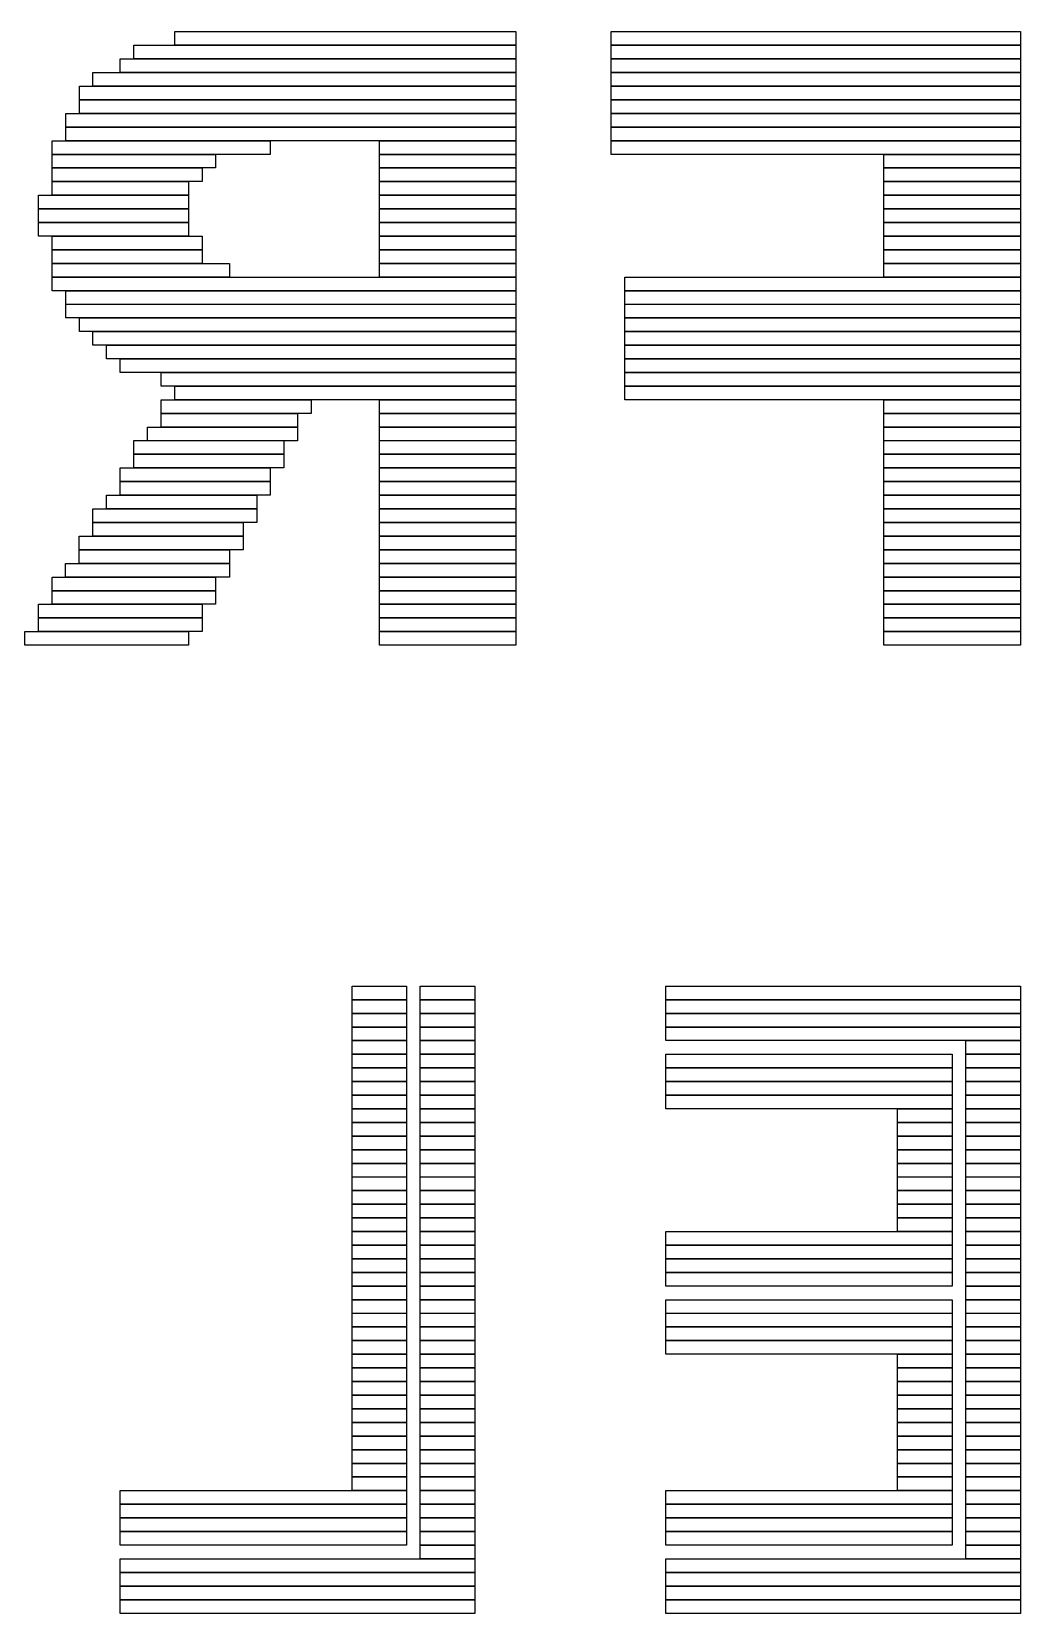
# Model space of a CAD drawing. Extents: x -2 to 100, y -14 to 56.
# Drawn here: x 31.413 to 33.006, y 11.806 to 14.356 of the extents above; entities that cross this region are included whole.
import ezdxf

# ---------------------------------------------------------------- set-up
doc = ezdxf.new("R2010")
doc.units = 0
doc.header["$MEASUREMENT"] = 0
doc.layers.add('PG_SILKSCREEN_BOTTOM', color=12, linetype='CONTINUOUS')

msp = doc.modelspace()

# ---------------------------------------------------------------- linework, layer by layer
at = {"layer": 'PG_SILKSCREEN_BOTTOM'}
for points in [[(32.193027, 14.333753), (31.643523, 14.333753), (31.643523, 14.35575), (32.193027, 14.35575)], [(33.006309, 14.333753), (32.346925, 14.333753), (32.346925, 14.35575), (33.006309, 14.35575)], [(32.193103, 14.311757), (31.577712, 14.311757), (31.577712, 14.333753), (32.193103, 14.333753)], [(33.006309, 14.311757), (32.346925, 14.311757), (32.346925, 14.333753), (33.006309, 14.333753)], [(32.193103, 14.289862), (31.555715, 14.289862), (31.555715, 14.311859), (32.193103, 14.311859)], [(33.006309, 14.289862), (32.346925, 14.289862), (32.346925, 14.311859), (33.006309, 14.311859)], [(32.193103, 14.267866), (31.511723, 14.267866), (31.511723, 14.289862), (32.193103, 14.289862)], [(33.006309, 14.267866), (32.346925, 14.267866), (32.346925, 14.289862), (33.006309, 14.289862)], [(32.193103, 14.245869), (31.489904, 14.245869), (31.489904, 14.267866), (32.193103, 14.267866)], [(33.006309, 14.245869), (32.346925, 14.245869), (32.346925, 14.267866), (33.006309, 14.267866)], [(32.193103, 14.223873), (31.489904, 14.223873), (31.489904, 14.245869), (32.193103, 14.245869)], [(33.006309, 14.223873), (32.346925, 14.223873), (32.346925, 14.245869), (33.006309, 14.245869)], [(32.193103, 14.201851), (31.467806, 14.201851), (31.467806, 14.223873), (32.193103, 14.223873)], [(32.193103, 14.179956), (31.467806, 14.179956), (31.467806, 14.201953), (32.193103, 14.201953)], [(33.006309, 14.201851), (32.346925, 14.201851), (32.346925, 14.223873), (33.006309, 14.223873)], [(33.006309, 14.179956), (32.346925, 14.179956), (32.346925, 14.201953), (33.006309, 14.201953)], [(31.797523, 14.15796), (31.44581, 14.15796), (31.44581, 14.179956), (31.797523, 14.179956)], [(32.193103, 14.15796), (31.973317, 14.15796), (31.973317, 14.179956), (32.193103, 14.179956)], [(33.006309, 14.15796), (32.346925, 14.15796), (32.346925, 14.179956), (33.006309, 14.179956)], [(31.709411, 14.135964), (31.445708, 14.135964), (31.445708, 14.15796), (31.709411, 14.15796)], [(32.193103, 14.135964), (31.973317, 14.135964), (31.973317, 14.15796), (32.193103, 14.15796)], [(33.006309, 14.135964), (32.786523, 14.135964), (32.786523, 14.15796), (33.006309, 14.15796)], [(31.687618, 14.113967), (31.44581, 14.113967), (31.44581, 14.135964), (31.687618, 14.135964)], [(32.193103, 14.113967), (31.973317, 14.113967), (31.973317, 14.135964), (32.193103, 14.135964)], [(33.006309, 14.113967), (32.786523, 14.113967), (32.786523, 14.135964), (33.006309, 14.135964)], [(31.665621, 14.092072), (31.44581, 14.092072), (31.44581, 14.114069), (31.665621, 14.114069)], [(32.193103, 14.092072), (31.973317, 14.092072), (31.973317, 14.114069), (32.193103, 14.114069)], [(33.006309, 14.092072), (32.786523, 14.092072), (32.786523, 14.114069), (33.006309, 14.114069)], [(31.665621, 14.070051), (31.423813, 14.070051), (31.423813, 14.092072), (31.665621, 14.092072)], [(32.193103, 14.070051), (31.973317, 14.070051), (31.973317, 14.092072), (32.193103, 14.092072)], [(33.006309, 14.070051), (32.786523, 14.070051), (32.786523, 14.092072), (33.006309, 14.092072)], [(31.665621, 14.048054), (31.423813, 14.048054), (31.423813, 14.070051), (31.665621, 14.070051)], [(31.665621, 14.026058), (31.423813, 14.026058), (31.423813, 14.048054), (31.665621, 14.048054)], [(32.193103, 14.048054), (31.973317, 14.048054), (31.973317, 14.070051), (32.193103, 14.070051)], [(32.193103, 14.026058), (31.973317, 14.026058), (31.973317, 14.048054), (32.193103, 14.048054)], [(33.006309, 14.048054), (32.786523, 14.048054), (32.786523, 14.070051), (33.006309, 14.070051)], [(33.006309, 14.026058), (32.786523, 14.026058), (32.786523, 14.048054), (33.006309, 14.048054)], [(31.687618, 14.004061), (31.44581, 14.004061), (31.44581, 14.026058), (31.687618, 14.026058)], [(32.193103, 14.004061), (31.973317, 14.004061), (31.973317, 14.026058), (32.193103, 14.026058)], [(33.006309, 14.004061), (32.786523, 14.004061), (32.786523, 14.026058), (33.006309, 14.026058)], [(31.687618, 13.982167), (31.44581, 13.982167), (31.44581, 14.004163), (31.687618, 14.004163)], [(32.193103, 13.982167), (31.973317, 13.982167), (31.973317, 14.004163), (32.193103, 14.004163)], [(33.006309, 13.982167), (32.786523, 13.982167), (32.786523, 14.004163), (33.006309, 14.004163)], [(31.731509, 13.96017), (31.445708, 13.96017), (31.445708, 13.982167), (31.731509, 13.982167)], [(32.193103, 13.96017), (31.973317, 13.96017), (31.973317, 13.982167), (32.193103, 13.982167)], [(33.006309, 13.96017), (32.786523, 13.96017), (32.786523, 13.982167), (33.006309, 13.982167)], [(32.193027, 13.938148), (31.44581, 13.938148), (31.44581, 13.96017), (32.193027, 13.96017)], [(33.006309, 13.938148), (32.368922, 13.938148), (32.368922, 13.96017), (33.006309, 13.96017)], [(32.193103, 13.916152), (31.467806, 13.916152), (31.467806, 13.938148), (32.193103, 13.938148)], [(33.006309, 13.916152), (32.368922, 13.916152), (32.368922, 13.938148), (33.006309, 13.938148)], [(32.193103, 13.894257), (31.467806, 13.894257), (31.467806, 13.916254), (32.193103, 13.916254)], [(33.006309, 13.894257), (32.368922, 13.894257), (32.368922, 13.916254), (33.006309, 13.916254)], [(32.193103, 13.872261), (31.489904, 13.872261), (31.489904, 13.894257), (32.193103, 13.894257)], [(32.193103, 13.850264), (31.511723, 13.850264), (31.511723, 13.872261), (32.193103, 13.872261)], [(33.006309, 13.872261), (32.368922, 13.872261), (32.368922, 13.894257), (33.006309, 13.894257)], [(33.006309, 13.850264), (32.368922, 13.850264), (32.368922, 13.872261), (33.006309, 13.872261)], [(32.193103, 13.828268), (31.533719, 13.828268), (31.533719, 13.850264), (32.193103, 13.850264)], [(33.006309, 13.828268), (32.368922, 13.828268), (32.368922, 13.850264), (33.006309, 13.850264)], [(32.193103, 13.806272), (31.555715, 13.806272), (31.555715, 13.828268), (32.193103, 13.828268)], [(33.006309, 13.806272), (32.368922, 13.806272), (32.368922, 13.828268), (33.006309, 13.828268)], [(32.193103, 13.784351), (31.621705, 13.784351), (31.621705, 13.806373), (32.193103, 13.806373)], [(33.006309, 13.784351), (32.368922, 13.784351), (32.368922, 13.806373), (33.006309, 13.806373)], [(32.193027, 13.762355), (31.643523, 13.762355), (31.643523, 13.784351), (32.193027, 13.784351)], [(33.006309, 13.762355), (32.368922, 13.762355), (32.368922, 13.784351), (33.006309, 13.784351)], [(31.863411, 13.740359), (31.621603, 13.740359), (31.621603, 13.762355), (31.863411, 13.762355)], [(32.193103, 13.740359), (31.973317, 13.740359), (31.973317, 13.762355), (32.193103, 13.762355)], [(33.006309, 13.740359), (32.786523, 13.740359), (32.786523, 13.762355), (33.006309, 13.762355)], [(31.841313, 13.696366), (31.599708, 13.696366), (31.599708, 13.718362), (31.841313, 13.718362)], [(31.841415, 13.718362), (31.621603, 13.718362), (31.621603, 13.740359), (31.841415, 13.740359)], [(32.193103, 13.718362), (31.973317, 13.718362), (31.973317, 13.740359), (32.193103, 13.740359)], [(32.193103, 13.696366), (31.973317, 13.696366), (31.973317, 13.718362), (32.193103, 13.718362)], [(33.006309, 13.718362), (32.786523, 13.718362), (32.786523, 13.740359), (33.006309, 13.740359)], [(33.006309, 13.696366), (32.786523, 13.696366), (32.786523, 13.718362), (33.006309, 13.718362)], [(31.81952, 13.674471), (31.577712, 13.674471), (31.577712, 13.696467), (31.81952, 13.696467)], [(32.193103, 13.674471), (31.973317, 13.674471), (31.973317, 13.696467), (32.193103, 13.696467)], [(33.006309, 13.674471), (32.786523, 13.674471), (32.786523, 13.696467), (33.006309, 13.696467)], [(31.81952, 13.652449), (31.577712, 13.652449), (31.577712, 13.674471), (31.81952, 13.674471)], [(32.193103, 13.652449), (31.973317, 13.652449), (31.973317, 13.674471), (32.193103, 13.674471)], [(33.006309, 13.652449), (32.786523, 13.652449), (32.786523, 13.674471), (33.006309, 13.674471)], [(31.797523, 13.630453), (31.555715, 13.630453), (31.555715, 13.652449), (31.797523, 13.652449)], [(32.193103, 13.630453), (31.973317, 13.630453), (31.973317, 13.652449), (32.193103, 13.652449)], [(33.006309, 13.630453), (32.786523, 13.630453), (32.786523, 13.652449), (33.006309, 13.652449)], [(31.797523, 13.608456), (31.555715, 13.608456), (31.555715, 13.630453), (31.797523, 13.630453)], [(32.193103, 13.608456), (31.973317, 13.608456), (31.973317, 13.630453), (32.193103, 13.630453)], [(33.006309, 13.608456), (32.786523, 13.608456), (32.786523, 13.630453), (33.006309, 13.630453)], [(31.775527, 13.586562), (31.533719, 13.586562), (31.533719, 13.608558), (31.775527, 13.608558)], [(32.193103, 13.586562), (31.973317, 13.586562), (31.973317, 13.608558), (32.193103, 13.608558)], [(33.006309, 13.586562), (32.786523, 13.586562), (32.786523, 13.608558), (33.006309, 13.608558)], [(31.775527, 13.564565), (31.511723, 13.564565), (31.511723, 13.586562), (31.775527, 13.586562)], [(31.753505, 13.542569), (31.511723, 13.542569), (31.511723, 13.564565), (31.753505, 13.564565)], [(32.193103, 13.564565), (31.973317, 13.564565), (31.973317, 13.586562), (32.193103, 13.586562)], [(32.193103, 13.542569), (31.973317, 13.542569), (31.973317, 13.564565), (32.193103, 13.564565)], [(33.006309, 13.564565), (32.786523, 13.564565), (32.786523, 13.586562), (33.006309, 13.586562)], [(33.006309, 13.542569), (32.786523, 13.542569), (32.786523, 13.564565), (33.006309, 13.564565)], [(31.753505, 13.520572), (31.489726, 13.520572), (31.489726, 13.542569), (31.753505, 13.542569)], [(32.193103, 13.520572), (31.973317, 13.520572), (31.973317, 13.542569), (32.193103, 13.542569)], [(33.006309, 13.520572), (32.786523, 13.520572), (32.786523, 13.542569), (33.006309, 13.542569)], [(31.731509, 13.498551), (31.489726, 13.498551), (31.489726, 13.520572), (31.731509, 13.520572)], [(32.193103, 13.498551), (31.973317, 13.498551), (31.973317, 13.520572), (32.193103, 13.520572)], [(33.006309, 13.498551), (32.786523, 13.498551), (32.786523, 13.520572), (33.006309, 13.520572)], [(31.731509, 13.476656), (31.467704, 13.476656), (31.467704, 13.498652), (31.731509, 13.498652)], [(32.193103, 13.476656), (31.973317, 13.476656), (31.973317, 13.498652), (32.193103, 13.498652)], [(33.006309, 13.476656), (32.786523, 13.476656), (32.786523, 13.498652), (33.006309, 13.498652)], [(31.709411, 13.454659), (31.445708, 13.454659), (31.445708, 13.476656), (31.709411, 13.476656)], [(32.193103, 13.454659), (31.973317, 13.454659), (31.973317, 13.476656), (32.193103, 13.476656)], [(33.006309, 13.454659), (32.786523, 13.454659), (32.786523, 13.476656), (33.006309, 13.476656)], [(31.709411, 13.432663), (31.445708, 13.432663), (31.445708, 13.454659), (31.709411, 13.454659)], [(32.193103, 13.432663), (31.973317, 13.432663), (31.973317, 13.454659), (32.193103, 13.454659)], [(33.006309, 13.432663), (32.786523, 13.432663), (32.786523, 13.454659), (33.006309, 13.454659)], [(31.687618, 13.410667), (31.423813, 13.410667), (31.423813, 13.432663), (31.687618, 13.432663)], [(31.687618, 13.38867), (31.423813, 13.38867), (31.423813, 13.410667), (31.687618, 13.410667)], [(32.193103, 13.410667), (31.973317, 13.410667), (31.973317, 13.432663), (32.193103, 13.432663)], [(32.193103, 13.38867), (31.973317, 13.38867), (31.973317, 13.410667), (32.193103, 13.410667)], [(33.006309, 13.410667), (32.786523, 13.410667), (32.786523, 13.432663), (33.006309, 13.432663)], [(33.006309, 13.38867), (32.786523, 13.38867), (32.786523, 13.410667), (33.006309, 13.410667)], [(31.66552, 13.36675), (31.401918, 13.36675), (31.401918, 13.388772), (31.66552, 13.388772)], [(32.193103, 13.36675), (31.973317, 13.36675), (31.973317, 13.388772), (32.193103, 13.388772)], [(33.006309, 13.36675), (32.786523, 13.36675), (32.786523, 13.388772), (33.006309, 13.388772)], [(32.017106, 12.79525), (31.929324, 12.79525), (31.929324, 12.817272), (32.017106, 12.817272)], [(32.127114, 12.79525), (32.039128, 12.79525), (32.039128, 12.817272), (32.127114, 12.817272)], [(33.006309, 12.79525), (32.434708, 12.79525), (32.434708, 12.817272), (33.006309, 12.817272)], [(32.017106, 12.773355), (31.929324, 12.773355), (31.929324, 12.795352), (32.017106, 12.795352)], [(32.017106, 12.751359), (31.929324, 12.751359), (31.929324, 12.773355), (32.017106, 12.773355)], [(32.127114, 12.773355), (32.039128, 12.773355), (32.039128, 12.795352), (32.127114, 12.795352)], [(32.127114, 12.751359), (32.039128, 12.751359), (32.039128, 12.773355), (32.127114, 12.773355)], [(33.006309, 12.773355), (32.434708, 12.773355), (32.434708, 12.795352), (33.006309, 12.795352)], [(33.006309, 12.751359), (32.434708, 12.751359), (32.434708, 12.773355), (33.006309, 12.773355)], [(32.017106, 12.729362), (31.929324, 12.729362), (31.929324, 12.751359), (32.017106, 12.751359)], [(32.127114, 12.729362), (32.039128, 12.729362), (32.039128, 12.751359), (32.127114, 12.751359)], [(33.006309, 12.729362), (32.434708, 12.729362), (32.434708, 12.751359), (33.006309, 12.751359)], [(32.017106, 12.707366), (31.929324, 12.707366), (31.929324, 12.729362), (32.017106, 12.729362)], [(32.127114, 12.707366), (32.039128, 12.707366), (32.039128, 12.729362), (32.127114, 12.729362)], [(33.006309, 12.707366), (32.918324, 12.707366), (32.918324, 12.729362), (33.006309, 12.729362)], [(32.017106, 12.685471), (31.929324, 12.685471), (31.929324, 12.707468), (32.017106, 12.707468)], [(32.127114, 12.685471), (32.039128, 12.685471), (32.039128, 12.707468), (32.127114, 12.707468)], [(32.896404, 12.685471), (32.434809, 12.685471), (32.434809, 12.707468), (32.896404, 12.707468)], [(33.006309, 12.685471), (32.918324, 12.685471), (32.918324, 12.707468), (33.006309, 12.707468)], [(32.017106, 12.663449), (31.929324, 12.663449), (31.929324, 12.685471), (32.017106, 12.685471)], [(32.127114, 12.663449), (32.039128, 12.663449), (32.039128, 12.685471), (32.127114, 12.685471)], [(32.896404, 12.663449), (32.434809, 12.663449), (32.434809, 12.685471), (32.896404, 12.685471)], [(33.006309, 12.663449), (32.918324, 12.663449), (32.918324, 12.685471), (33.006309, 12.685471)], [(32.017106, 12.641453), (31.929324, 12.641453), (31.929324, 12.663449), (32.017106, 12.663449)], [(32.127114, 12.641453), (32.039128, 12.641453), (32.039128, 12.663449), (32.127114, 12.663449)], [(32.896404, 12.641453), (32.434809, 12.641453), (32.434809, 12.663449), (32.896404, 12.663449)], [(33.006309, 12.641453), (32.918324, 12.641453), (32.918324, 12.663449), (33.006309, 12.663449)], [(32.017106, 12.619457), (31.929324, 12.619457), (31.929324, 12.641453), (32.017106, 12.641453)], [(32.127114, 12.619457), (32.039128, 12.619457), (32.039128, 12.641453), (32.127114, 12.641453)], [(32.896404, 12.619457), (32.434809, 12.619457), (32.434809, 12.641453), (32.896404, 12.641453)], [(33.006309, 12.619457), (32.918324, 12.619457), (32.918324, 12.641453), (33.006309, 12.641453)], [(32.017106, 12.59746), (31.929324, 12.59746), (31.929324, 12.619457), (32.017106, 12.619457)], [(32.017106, 12.575565), (31.929324, 12.575565), (31.929324, 12.597562), (32.017106, 12.597562)], [(32.127114, 12.59746), (32.039128, 12.59746), (32.039128, 12.619457), (32.127114, 12.619457)], [(32.127114, 12.575565), (32.039128, 12.575565), (32.039128, 12.597562), (32.127114, 12.597562)], [(32.896404, 12.59746), (32.808418, 12.59746), (32.808418, 12.619457), (32.896404, 12.619457)], [(32.896404, 12.575565), (32.808418, 12.575565), (32.808418, 12.597562), (32.896404, 12.597562)], [(33.006309, 12.59746), (32.918324, 12.59746), (32.918324, 12.619457), (33.006309, 12.619457)], [(33.006309, 12.575565), (32.918324, 12.575565), (32.918324, 12.597562), (33.006309, 12.597562)], [(32.017106, 12.553569), (31.929324, 12.553569), (31.929324, 12.575565), (32.017106, 12.575565)], [(32.127114, 12.553569), (32.039128, 12.553569), (32.039128, 12.575565), (32.127114, 12.575565)], [(32.896404, 12.553569), (32.808418, 12.553569), (32.808418, 12.575565), (32.896404, 12.575565)], [(33.006309, 12.553569), (32.918324, 12.553569), (32.918324, 12.575565), (33.006309, 12.575565)], [(32.017106, 12.531573), (31.929324, 12.531573), (31.929324, 12.553569), (32.017106, 12.553569)], [(32.127114, 12.531573), (32.039128, 12.531573), (32.039128, 12.553569), (32.127114, 12.553569)], [(32.896404, 12.531573), (32.808418, 12.531573), (32.808418, 12.553569), (32.896404, 12.553569)], [(33.006309, 12.531573), (32.918324, 12.531573), (32.918324, 12.553569), (33.006309, 12.553569)], [(32.017106, 12.509551), (31.929324, 12.509551), (31.929324, 12.531573), (32.017106, 12.531573)], [(32.127114, 12.509551), (32.039128, 12.509551), (32.039128, 12.531573), (32.127114, 12.531573)], [(32.896404, 12.509551), (32.808418, 12.509551), (32.808418, 12.531573), (32.896404, 12.531573)], [(33.006309, 12.509551), (32.918324, 12.509551), (32.918324, 12.531573), (33.006309, 12.531573)], [(32.017106, 12.487656), (31.929324, 12.487656), (31.929324, 12.509652), (32.017106, 12.509652)], [(32.127114, 12.487656), (32.039128, 12.487656), (32.039128, 12.509652), (32.127114, 12.509652)], [(32.896404, 12.487656), (32.808418, 12.487656), (32.808418, 12.509652), (32.896404, 12.509652)], [(33.006309, 12.487656), (32.918324, 12.487656), (32.918324, 12.509652), (33.006309, 12.509652)], [(32.017106, 12.46566), (31.929324, 12.46566), (31.929324, 12.487656), (32.017106, 12.487656)], [(32.127114, 12.46566), (32.039128, 12.46566), (32.039128, 12.487656), (32.127114, 12.487656)], [(32.896404, 12.46566), (32.808418, 12.46566), (32.808418, 12.487656), (32.896404, 12.487656)], [(33.006309, 12.46566), (32.918324, 12.46566), (32.918324, 12.487656), (33.006309, 12.487656)], [(32.017106, 12.443663), (31.929324, 12.443663), (31.929324, 12.46566), (32.017106, 12.46566)], [(32.017106, 12.421667), (31.929324, 12.421667), (31.929324, 12.443663), (32.017106, 12.443663)], [(32.127114, 12.443663), (32.039128, 12.443663), (32.039128, 12.46566), (32.127114, 12.46566)], [(32.127114, 12.421667), (32.039128, 12.421667), (32.039128, 12.443663), (32.127114, 12.443663)], [(32.896404, 12.443663), (32.808418, 12.443663), (32.808418, 12.46566), (32.896404, 12.46566)], [(32.896404, 12.421667), (32.808418, 12.421667), (32.808418, 12.443663), (32.896404, 12.443663)], [(33.006309, 12.443663), (32.918324, 12.443663), (32.918324, 12.46566), (33.006309, 12.46566)], [(33.006309, 12.421667), (32.918324, 12.421667), (32.918324, 12.443663), (33.006309, 12.443663)], [(32.017106, 12.39967), (31.929324, 12.39967), (31.929324, 12.421667), (32.017106, 12.421667)], [(32.127114, 12.39967), (32.039128, 12.39967), (32.039128, 12.421667), (32.127114, 12.421667)], [(32.896404, 12.39967), (32.434809, 12.39967), (32.434809, 12.421667), (32.896404, 12.421667)], [(33.006309, 12.39967), (32.918324, 12.39967), (32.918324, 12.421667), (33.006309, 12.421667)], [(32.017106, 12.37775), (31.929324, 12.37775), (31.929324, 12.399772), (32.017106, 12.399772)], [(32.127114, 12.37775), (32.039128, 12.37775), (32.039128, 12.399772), (32.127114, 12.399772)], [(32.896404, 12.37775), (32.434809, 12.37775), (32.434809, 12.399772), (32.896404, 12.399772)], [(33.006309, 12.37775), (32.918324, 12.37775), (32.918324, 12.399772), (33.006309, 12.399772)], [(32.017106, 12.355754), (31.929324, 12.355754), (31.929324, 12.37775), (32.017106, 12.37775)], [(32.127114, 12.355754), (32.039128, 12.355754), (32.039128, 12.37775), (32.127114, 12.37775)], [(32.896404, 12.355754), (32.434809, 12.355754), (32.434809, 12.37775), (32.896404, 12.37775)], [(33.006309, 12.355754), (32.918324, 12.355754), (32.918324, 12.37775), (33.006309, 12.37775)], [(32.017106, 12.333757), (31.929324, 12.333757), (31.929324, 12.355754), (32.017106, 12.355754)], [(32.127114, 12.333757), (32.039128, 12.333757), (32.039128, 12.355754), (32.127114, 12.355754)], [(32.896404, 12.333757), (32.434809, 12.333757), (32.434809, 12.355754), (32.896404, 12.355754)], [(33.006309, 12.333757), (32.918324, 12.333757), (32.918324, 12.355754), (33.006309, 12.355754)], [(32.017106, 12.311761), (31.929324, 12.311761), (31.929324, 12.333757), (32.017106, 12.333757)], [(32.127114, 12.311761), (32.039128, 12.311761), (32.039128, 12.333757), (32.127114, 12.333757)], [(33.006309, 12.311761), (32.918324, 12.311761), (32.918324, 12.333757), (33.006309, 12.333757)], [(32.017106, 12.289765), (31.929324, 12.289765), (31.929324, 12.311761), (32.017106, 12.311761)], [(32.017106, 12.26787), (31.929324, 12.26787), (31.929324, 12.289866), (32.017106, 12.289866)], [(32.127114, 12.289765), (32.039128, 12.289765), (32.039128, 12.311761), (32.127114, 12.311761)], [(32.127114, 12.26787), (32.039128, 12.26787), (32.039128, 12.289866), (32.127114, 12.289866)], [(32.896404, 12.289765), (32.434809, 12.289765), (32.434809, 12.311761), (32.896404, 12.311761)], [(32.896404, 12.26787), (32.434809, 12.26787), (32.434809, 12.289866), (32.896404, 12.289866)], [(33.006309, 12.289765), (32.918324, 12.289765), (32.918324, 12.311761), (33.006309, 12.311761)], [(33.006309, 12.26787), (32.918324, 12.26787), (32.918324, 12.289866), (33.006309, 12.289866)], [(32.017106, 12.245873), (31.929324, 12.245873), (31.929324, 12.26787), (32.017106, 12.26787)], [(32.127114, 12.245873), (32.039128, 12.245873), (32.039128, 12.26787), (32.127114, 12.26787)], [(32.896404, 12.245873), (32.434809, 12.245873), (32.434809, 12.26787), (32.896404, 12.26787)], [(33.006309, 12.245873), (32.918324, 12.245873), (32.918324, 12.26787), (33.006309, 12.26787)], [(32.017106, 12.223852), (31.929324, 12.223852), (31.929324, 12.245873), (32.017106, 12.245873)], [(32.127114, 12.223852), (32.039128, 12.223852), (32.039128, 12.245873), (32.127114, 12.245873)], [(32.896404, 12.223852), (32.434809, 12.223852), (32.434809, 12.245873), (32.896404, 12.245873)], [(33.006309, 12.223852), (32.918324, 12.223852), (32.918324, 12.245873), (33.006309, 12.245873)], [(32.017106, 12.201855), (31.929324, 12.201855), (31.929324, 12.223852), (32.017106, 12.223852)], [(32.127114, 12.201855), (32.039128, 12.201855), (32.039128, 12.223852), (32.127114, 12.223852)], [(32.896404, 12.201855), (32.808418, 12.201855), (32.808418, 12.223852), (32.896404, 12.223852)], [(33.006309, 12.201855), (32.918324, 12.201855), (32.918324, 12.223852), (33.006309, 12.223852)], [(32.017106, 12.17996), (31.929324, 12.17996), (31.929324, 12.201957), (32.017106, 12.201957)], [(32.127114, 12.17996), (32.039128, 12.17996), (32.039128, 12.201957), (32.127114, 12.201957)], [(32.896404, 12.17996), (32.808418, 12.17996), (32.808418, 12.201957), (32.896404, 12.201957)], [(33.006309, 12.17996), (32.918324, 12.17996), (32.918324, 12.201957), (33.006309, 12.201957)], [(32.017106, 12.157964), (31.929324, 12.157964), (31.929324, 12.17996), (32.017106, 12.17996)], [(32.127114, 12.157964), (32.039128, 12.157964), (32.039128, 12.17996), (32.127114, 12.17996)], [(32.896404, 12.157964), (32.808418, 12.157964), (32.808418, 12.17996), (32.896404, 12.17996)], [(33.006309, 12.157964), (32.918324, 12.157964), (32.918324, 12.17996), (33.006309, 12.17996)], [(32.017106, 12.135968), (31.929324, 12.135968), (31.929324, 12.157964), (32.017106, 12.157964)], [(32.017106, 12.113971), (31.929324, 12.113971), (31.929324, 12.135968), (32.017106, 12.135968)], [(32.127114, 12.135968), (32.039128, 12.135968), (32.039128, 12.157964), (32.127114, 12.157964)], [(32.127114, 12.113971), (32.039128, 12.113971), (32.039128, 12.135968), (32.127114, 12.135968)], [(32.896404, 12.135968), (32.808418, 12.135968), (32.808418, 12.157964), (32.896404, 12.157964)], [(32.896404, 12.113971), (32.808418, 12.113971), (32.808418, 12.135968), (32.896404, 12.135968)], [(33.006309, 12.135968), (32.918324, 12.135968), (32.918324, 12.157964), (33.006309, 12.157964)], [(33.006309, 12.113971), (32.918324, 12.113971), (32.918324, 12.135968), (33.006309, 12.135968)], [(32.017106, 12.092051), (31.929324, 12.092051), (31.929324, 12.114073), (32.017106, 12.114073)], [(32.127114, 12.092051), (32.039128, 12.092051), (32.039128, 12.114073), (32.127114, 12.114073)], [(32.896404, 12.092051), (32.808418, 12.092051), (32.808418, 12.114073), (32.896404, 12.114073)], [(33.006309, 12.092051), (32.918324, 12.092051), (32.918324, 12.114073), (33.006309, 12.114073)], [(32.017106, 12.070055), (31.929324, 12.070055), (31.929324, 12.092051), (32.017106, 12.092051)], [(32.127114, 12.070055), (32.039128, 12.070055), (32.039128, 12.092051), (32.127114, 12.092051)], [(32.896404, 12.070055), (32.808418, 12.070055), (32.808418, 12.092051), (32.896404, 12.092051)], [(33.006309, 12.070055), (32.918324, 12.070055), (32.918324, 12.092051), (33.006309, 12.092051)], [(32.017106, 12.048058), (31.929324, 12.048058), (31.929324, 12.070055), (32.017106, 12.070055)], [(32.127114, 12.048058), (32.039128, 12.048058), (32.039128, 12.070055), (32.127114, 12.070055)], [(32.896404, 12.048058), (32.808418, 12.048058), (32.808418, 12.070055), (32.896404, 12.070055)], [(33.006309, 12.048058), (32.918324, 12.048058), (32.918324, 12.070055), (33.006309, 12.070055)], [(32.017106, 12.026062), (31.929324, 12.026062), (31.929324, 12.048058), (32.017106, 12.048058)], [(32.127114, 12.026062), (32.039128, 12.026062), (32.039128, 12.048058), (32.127114, 12.048058)], [(32.896404, 12.026062), (32.808418, 12.026062), (32.808418, 12.048058), (32.896404, 12.048058)], [(33.006309, 12.026062), (32.918324, 12.026062), (32.918324, 12.048058), (33.006309, 12.048058)], [(32.017106, 12.004065), (31.929324, 12.004065), (31.929324, 12.026062), (32.017106, 12.026062)], [(32.127114, 12.004065), (32.039128, 12.004065), (32.039128, 12.026062), (32.127114, 12.026062)], [(32.896404, 12.004065), (32.808418, 12.004065), (32.808418, 12.026062), (32.896404, 12.026062)], [(33.006309, 12.004065), (32.918324, 12.004065), (32.918324, 12.026062), (33.006309, 12.026062)], [(32.017106, 11.982171), (31.555614, 11.982171), (31.555614, 12.004167), (32.017106, 12.004167)], [(32.127114, 11.982171), (32.039128, 11.982171), (32.039128, 12.004167), (32.127114, 12.004167)], [(32.896404, 11.982171), (32.434809, 11.982171), (32.434809, 12.004167), (32.896404, 12.004167)], [(33.006309, 11.982171), (32.918324, 11.982171), (32.918324, 12.004167), (33.006309, 12.004167)], [(32.017106, 11.960149), (31.555614, 11.960149), (31.555614, 11.982171), (32.017106, 11.982171)], [(32.017106, 11.938152), (31.555614, 11.938152), (31.555614, 11.960149), (32.017106, 11.960149)], [(32.127114, 11.960149), (32.039128, 11.960149), (32.039128, 11.982171), (32.127114, 11.982171)], [(32.127114, 11.938152), (32.039128, 11.938152), (32.039128, 11.960149), (32.127114, 11.960149)], [(32.896404, 11.960149), (32.434809, 11.960149), (32.434809, 11.982171), (32.896404, 11.982171)], [(32.896404, 11.938152), (32.434809, 11.938152), (32.434809, 11.960149), (32.896404, 11.960149)], [(33.006309, 11.960149), (32.918324, 11.960149), (32.918324, 11.982171), (33.006309, 11.982171)], [(33.006309, 11.938152), (32.918324, 11.938152), (32.918324, 11.960149), (33.006309, 11.960149)], [(32.017106, 11.916156), (31.555614, 11.916156), (31.555614, 11.938152), (32.017106, 11.938152)], [(32.127114, 11.916156), (32.039128, 11.916156), (32.039128, 11.938152), (32.127114, 11.938152)], [(32.896404, 11.916156), (32.434809, 11.916156), (32.434809, 11.938152), (32.896404, 11.938152)], [(33.006309, 11.916156), (32.918324, 11.916156), (32.918324, 11.938152), (33.006309, 11.938152)], [(32.127114, 11.894261), (32.039128, 11.894261), (32.039128, 11.916258), (32.127114, 11.916258)], [(33.006309, 11.894261), (32.918324, 11.894261), (32.918324, 11.916258), (33.006309, 11.916258)], [(32.127114, 11.872265), (31.555715, 11.872265), (31.555715, 11.894261), (32.127114, 11.894261)], [(33.006309, 11.872265), (32.434708, 11.872265), (32.434708, 11.894261), (33.006309, 11.894261)], [(32.127114, 11.850268), (31.555715, 11.850268), (31.555715, 11.872265), (32.127114, 11.872265)], [(33.006309, 11.850268), (32.434708, 11.850268), (32.434708, 11.872265), (33.006309, 11.872265)], [(32.127114, 11.828272), (31.555715, 11.828272), (31.555715, 11.850268), (32.127114, 11.850268)], [(33.006309, 11.828272), (32.434708, 11.828272), (32.434708, 11.850268), (33.006309, 11.850268)], [(32.127114, 11.80625), (31.555715, 11.80625), (31.555715, 11.828272), (32.127114, 11.828272)], [(33.006309, 11.80625), (32.434708, 11.80625), (32.434708, 11.828272), (33.006309, 11.828272)]]:
    msp.add_lwpolyline(points, close=True, dxfattribs=at)

doc.saveas('drawing.dxf')
